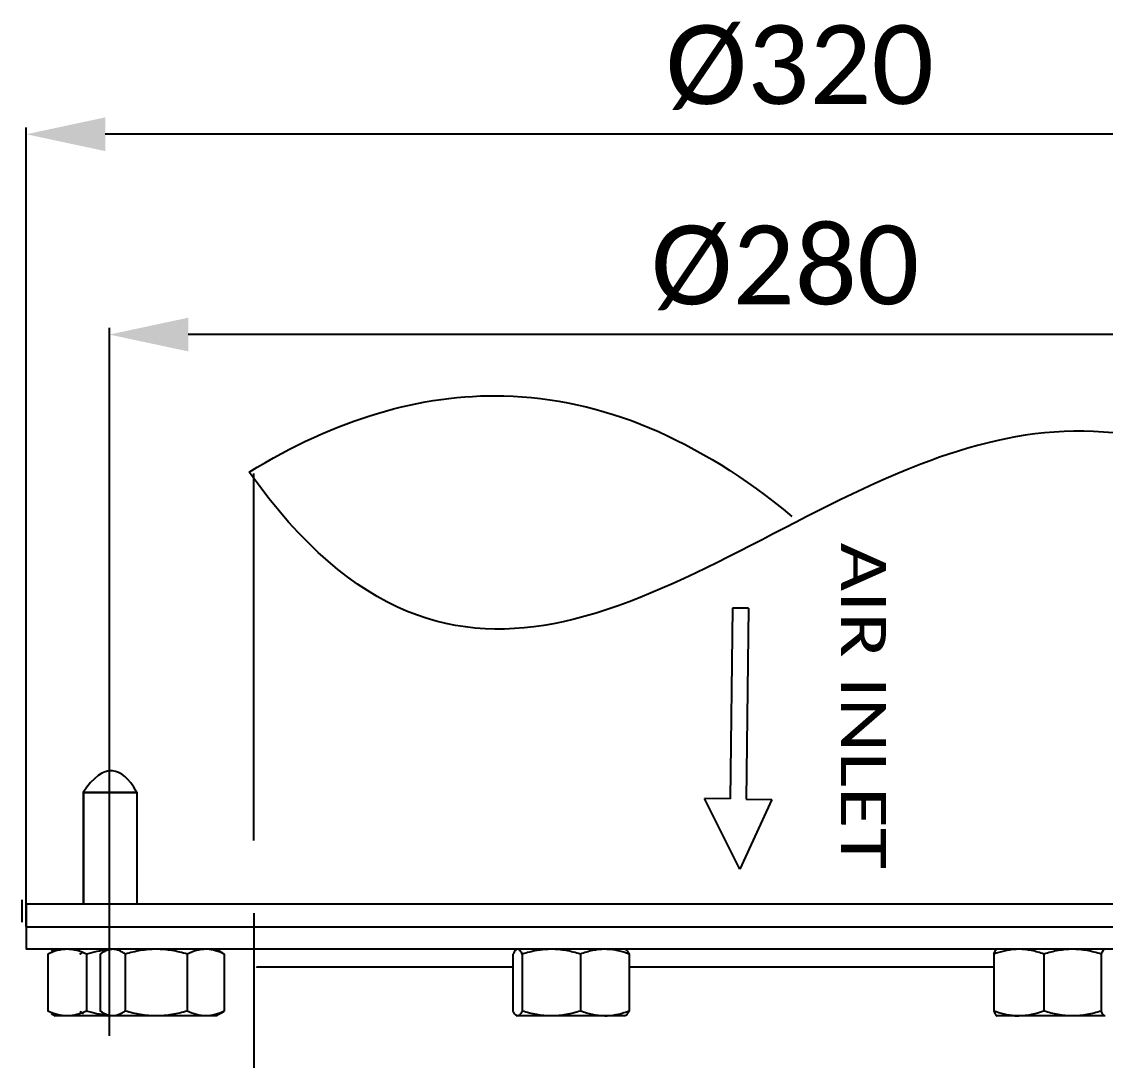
# Model space of a CAD drawing. Header units: millimetres. Extents: x 971 to 5173, y 8 to 3808.
# Drawn here: x 3439.1 to 3679.7, y 2708.4 to 2939.1 of the extents above; entities that cross this region are included whole.
import ezdxf
from ezdxf.enums import TextEntityAlignment as Align

# ---------------------------------------------------------------- set-up
doc = ezdxf.new("R2010")
doc.units = ezdxf.units.MM
doc.header["$LTSCALE"] = 115.5
doc.header["$PDMODE"] = 3
doc.header["$PDSIZE"] = 8
doc.layers.get('0').update_dxf_attribs({"linetype": 'CONTINUOUS'})
doc.layers.get('Defpoints').update_dxf_attribs({"linetype": 'CONTINUOUS'})
doc.layers.add('00_BUW_DATUM', color=7, linetype='CONTINUOUS')
doc.styles.get("Standard").update_dxf_attribs({"font": 'calibri.ttf'})
doc.dimstyles.new('DIMSTYLE_4', dxfattribs={"dimtxt": 17.5, "dimasz": 17.5, "dimexe": 1.5, "dimexo": 1, "dimgap": 0.875, "dimtad": 1, "dimdec": 0, "dimdsep": 46, "dimtxsty": 'Standard', "dimblk": '_FILLED', "dimblk1": '_FILLED', "dimblk2": '_FILLED', "dimcen": 0.09, "dimazin": 2, "dimtp": 0.01, "dimtm": 0.01, "dimtfac": 1, "dimtdec": 0, "dimtofl": 0, "dimtmove": 0, "dimatfit": 3, "dimldrblk": '_FILLED', "dimfxl": 1, "dimtolj": 1, "dimarcsym": 0})
doc.dimstyles.new('DIMSTYLE_5', dxfattribs={"dimtxt": 17.5, "dimasz": 17.5, "dimexe": 1.5, "dimexo": 1, "dimgap": 0.875, "dimtad": 1, "dimdsep": 46, "dimtxsty": 'Standard', "dimblk": '_FILLED', "dimblk1": '_FILLED', "dimblk2": '_FILLED', "dimcen": 0.09, "dimazin": 2, "dimtp": 0.01, "dimtm": 0.01, "dimtfac": 1, "dimtofl": 0, "dimtmove": 0, "dimatfit": 3, "dimldrblk": '_FILLED', "dimfxl": 1, "dimtolj": 1, "dimarcsym": 0})

# ---------------------------------------------------------------- blocks, each defined once
blk = doc.blocks.new('_FILLED')
at = {"color": 0, "linetype": 'ByBlock'}
blk.add_solid([(0, 0), (-1, 0.214), (-1, -0.214)], dxfattribs=at)
blk = doc.blocks.new('*D127')
at = {"color": 0, "linetype": 'Continuous', "lineweight": -2}
for p, q in [((3765.16, 2738.05), (3916.9, 2738.05)), ((3915.4, 2720.55), (3915.4, 2216.85)), ((3604.39, 2199.35), (3916.9, 2199.35))]:
    blk.add_line(p, q, dxfattribs=at)
at = {"layer": 'Defpoints', "color": 0}
for p in [(3764.16, 2738.05), (3603.39, 2199.35), (3915.4, 2199.35)]:
    blk.add_point(p, dxfattribs=at)
at = {"color": 0, "linetype": 'ByBlock', "lineweight": -2, "xscale": 17.5, "yscale": 17.5, "zscale": 17.5}
for p, rotation in [((3915.4, 2738.05), 90), ((3915.4, 2199.35), 270)]:
    blk.add_blockref('_FILLED', p, dxfattribs=dict(at, rotation=rotation))
at = {"color": 0, "insert": (3891.19, 2468.7), "char_height": 17.5, "attachment_point": 2, "rotation": 90, "line_spacing_factor": 0.9}
blk.add_mtext('\\A1;{\\A1;539}', dxfattribs=at)
blk = doc.blocks.new('*D129')
at = {"color": 0, "linetype": 'Continuous', "lineweight": -2}
for p, q in [((3440.16, 2743.05), (3440.16, 2915.57)), ((3760.16, 2743.05), (3760.16, 2915.57)), ((3742.66, 2914.07), (3457.66, 2914.07))]:
    blk.add_line(p, q, dxfattribs=at)
at = {"layer": 'Defpoints', "color": 0}
for p in [(3440.16, 2914.07), (3440.16, 2742.05), (3760.16, 2742.05)]:
    blk.add_point(p, dxfattribs=at)
at = {"color": 0, "linetype": 'ByBlock', "lineweight": -2, "xscale": 17.5, "yscale": 17.5, "zscale": 17.5, "rotation": 180}
blk.add_blockref('_FILLED', (3440.16, 2914.07), dxfattribs=at)
at = {"color": 0, "linetype": 'ByBlock', "lineweight": -2, "xscale": 17.5, "yscale": 17.5, "zscale": 17.5}
blk.add_blockref('_FILLED', (3760.16, 2914.07), dxfattribs=at)
at = {"color": 0, "insert": (3611.82, 2938.28), "char_height": 17.5, "attachment_point": 2, "line_spacing_factor": 0.9}
blk.add_mtext('\\A1;%%c320', dxfattribs=at)
blk = doc.blocks.new('*D130')
at = {"color": 0, "linetype": 'Continuous', "lineweight": -2}
for p, q in [((3490.66, 2741.05), (3490.66, 2677.06)), ((3709.66, 2741.05), (3709.66, 2677.06)), ((3692.16, 2678.56), (3508.16, 2678.56))]:
    blk.add_line(p, q, dxfattribs=at)
at = {"layer": 'Defpoints', "color": 0}
for p in [(3490.66, 2742.05), (3709.66, 2742.05), (3490.66, 2678.56)]:
    blk.add_point(p, dxfattribs=at)
at = {"color": 0, "linetype": 'ByBlock', "lineweight": -2, "xscale": 17.5, "yscale": 17.5, "zscale": 17.5, "rotation": 180}
blk.add_blockref('_FILLED', (3490.66, 2678.56), dxfattribs=at)
at = {"color": 0, "linetype": 'ByBlock', "lineweight": -2, "xscale": 17.5, "yscale": 17.5, "zscale": 17.5}
blk.add_blockref('_FILLED', (3709.66, 2678.56), dxfattribs=at)
at = {"color": 0, "insert": (3611.82, 2702.77), "char_height": 17.5, "attachment_point": 2, "line_spacing_factor": 0.9}
blk.add_mtext('\\A1;%%c220', dxfattribs=at)
blk = doc.blocks.new('*D131')
at = {"color": 0, "linetype": 'Continuous', "lineweight": -2}
for p, q in [((3458.6, 2713.86), (3458.6, 2871.08)), ((3721.1, 2869.58), (3476.1, 2869.58)), ((3738.6, 2713.2), (3738.6, 2871.08))]:
    blk.add_line(p, q, dxfattribs=at)
at = {"layer": 'Defpoints', "color": 0}
for p in [(3458.6, 2869.58), (3458.6, 2712.86), (3738.6, 2712.2)]:
    blk.add_point(p, dxfattribs=at)
at = {"color": 0, "linetype": 'ByBlock', "lineweight": -2, "xscale": 17.5, "yscale": 17.5, "zscale": 17.5, "rotation": 180}
blk.add_blockref('_FILLED', (3458.6, 2869.58), dxfattribs=at)
at = {"color": 0, "linetype": 'ByBlock', "lineweight": -2, "xscale": 17.5, "yscale": 17.5, "zscale": 17.5}
blk.add_blockref('_FILLED', (3738.6, 2869.58), dxfattribs=at)
at = {"color": 0, "insert": (3608.58, 2893.79), "char_height": 17.5, "attachment_point": 2, "line_spacing_factor": 0.9}
blk.add_mtext('\\A1;%%c280', dxfattribs=at)
blk = doc.blocks.new('ARROW_4_BL0', base_point=(1092.37, 1052.28))
at = {"color": 7, "linetype": 'Continuous'}
for p, q in [((1105.84, 1054.03), (1105.91, 1059.78)), ((1105.91, 1059.78), (1121.36, 1052.64)), ((1063.43, 1054.54), (1063.39, 1051.03)), ((1063.43, 1054.54), (1105.84, 1054.03)), ((1121.36, 1052.64), (1105.73, 1044.78)), ((1063.39, 1051.03), (1105.8, 1050.52)), ((1105.8, 1050.52), (1105.73, 1044.78))]:
    blk.add_line(p, q, dxfattribs=at)

msp = doc.modelspace()

# ---------------------------------------------------------------- linework, layer by layer
at = {"color": 0, "linetype": 'Continuous'}
for p, q in [((3490.65642, 2757.22176), (3490.65642, 2838.7106)), ((3440.15642, 2738.05049), (3440.15642, 2760.89509)), ((3439.12715, 2744.05196), (3439.12715, 2739.05196)), ((3760.13734, 2743.06833), (3440.13734, 2743.06833)), ((3462.07786, 2743.05049), (3440.15642, 2743.05049)), ((3440.15642, 2743.05049), (3440.15642, 2738.05049)), ((3485.26504, 2743.08226), (3471.84345, 2743.08226)), ((3440.15642, 2738.05049), (3760.15642, 2738.05049)), ((3440.15642, 2738.05049), (3440.15642, 2733.05049)), ((3760.15642, 2733.05049), (3440.15642, 2733.05049)), ((3491.31565, 2729.05049), (3491.23218, 2729.13446)), ((3491.23218, 2729.12353), (3491.30478, 2729.05049)), ((3548.17302, 2729.05049), (3491.31565, 2729.05049)), ((3654.88407, 2729.05049), (3573.97632, 2729.05049)), ((3490.65642, 2718.94141), (3490.65642, 2647.05049))]:
    msp.add_line(p, q, dxfattribs=at)
at = {"color": 0, "linetype": 'Continuous', "const_width": 0.5}
for points in [[(3464.80027, 2767.86448), (3452.77201, 2767.86877)], [(3452.83982, 2742.94627), (3452.83982, 2767.97144)], [(3464.71931, 2768.08226), (3464.71931, 2743.08226)]]:
    msp.add_lwpolyline(points, dxfattribs=at)
at = {"color": 0, "linetype": 'Continuous'}
for points, knots in [([(3489.62715, 2839.05196), (3508.79533, 2850.78304), (3549.76972, 2863.04758), (3589.21883, 2846.52223), (3610.07906, 2829.20029)], [0, 0, 0, 0, 0.459934373, 1, 1, 1, 1]), ([(3708.62715, 2839.05196), (3683.8547, 2852.43692), (3632.23651, 2845.38627), (3562.23915, 2794.7621), (3512.99931, 2806.08275), (3489.62715, 2839.05196)], [0, 0, 0, 0, 0.298979169, 0.669756382, 1, 1, 1, 1]), ([(3464.64674, 2768.05627), (3462.91172, 2770.97742), (3459.08102, 2774.28887), (3455.01125, 2771.27607), (3452.77201, 2767.86877)], [0, 0, 0, 0, 0.466506231, 1, 1, 1, 1])]:
    msp.add_open_spline(points, degree=3, knots=knots, dxfattribs=at)
at = {"layer": '00_BUW_DATUM', "color": 0, "linetype": 'Continuous'}
for p, q in [((3446.59785, 2733.05049), (3445.70982, 2732.53778)), ((3458.33782, 2733.05049), (3457.24193, 2732.41778)), ((3482.33782, 2733.05049), (3483.4337, 2732.41778)), ((3549.07467, 2733.05049), (3548.93801, 2732.97159)), ((3573.07467, 2733.05049), (3573.21134, 2732.97159)), ((3444.89747, 2731.97869), (3444.89747, 2719.32229)), ((3453.5434, 2731.97869), (3453.5434, 2719.32229)), ((3456.56759, 2731.97869), (3456.56759, 2719.32229)), ((3462.1164, 2731.97869), (3462.1164, 2719.32229)), ((3475.88662, 2731.97869), (3475.88662, 2719.32229)), ((3484.10804, 2731.97869), (3484.10804, 2719.32229)), ((3548.17302, 2731.97869), (3548.17302, 2719.32229)), ((3550.24657, 2731.97869), (3550.24657, 2719.32229)), ((3563.14822, 2731.97869), (3563.14822, 2719.32229)), ((3573.97632, 2731.97869), (3573.97632, 2719.32229)), ((3654.88407, 2731.97869), (3654.88407, 2719.32229)), ((3666.03792, 2731.97869), (3666.03792, 2719.32229)), ((3678.7348, 2731.97869), (3678.7348, 2719.32229)), ((3445.70982, 2718.7632), (3446.59785, 2718.25049)), ((3482.33782, 2718.25049), (3446.59785, 2718.25049)), ((3457.24193, 2718.8832), (3458.33782, 2718.25049)), ((3483.4337, 2718.8832), (3482.33782, 2718.25049)), ((3548.93801, 2718.32939), (3549.07467, 2718.25049)), ((3573.07467, 2718.25049), (3549.07467, 2718.25049)), ((3573.21134, 2718.32939), (3573.07467, 2718.25049)), ((3655.50585, 2718.29385), (3655.58095, 2718.25049)), ((3679.58095, 2718.25049), (3655.58095, 2718.25049)), ((3679.65606, 2718.29386), (3679.50632, 2718.25049))]:
    msp.add_line(p, q, dxfattribs=at)
for centre, radius, start, end in [((3487.12131, 2725.73922), 7.31128, 88.2925155, 89.9987299), ((3568.56163, 2720.32954), 12.72095, 87.6913849, 89.9971108), ((3660.46286, 2719.48672), 13.56377, 90.007872, 93.7231081), ((3568.56163, 2730.97144), 12.72095, 270.0028892, 272.3086151), ((3660.46286, 2731.81426), 13.56377, 266.2768919, 269.992128)]:
    msp.add_arc(centre, radius, start, end, dxfattribs=at)
for points, knots in [([(3449.22044, 2733.05049), (3448.85426, 2733.05049), (3448.11717, 2732.99985), (3446.64833, 2732.70446), (3445.5863, 2732.29738), (3444.89747, 2731.97869)], [0, 0, 0, 0, 0.24492069, 0.492359645, 1, 1, 1, 1]), ([(3453.5434, 2731.97869), (3452.85458, 2732.29738), (3451.79254, 2732.70446), (3450.3237, 2732.99985), (3449.58662, 2733.05049), (3449.22044, 2733.05049)], [0, 0, 0, 0, 0.507640369, 0.755079322, 1, 1, 1, 1]), ([(3452.02161, 2731.97869), (3452.08805, 2732.03128), (3452.34883, 2732.2316), (3452.62253, 2732.41571), (3452.83396, 2732.53778)], [0, 0, 0, 0, 0.257646455, 1, 1, 1, 1]), ([(3457.24193, 2732.41778), (3457.18496, 2732.38489), (3456.95459, 2732.2473), (3456.73187, 2732.09712), (3456.56759, 2731.97869)], [0, 0, 0, 0, 0.245185918, 1, 1, 1, 1]), ([(3459.342, 2733.05049), (3458.98528, 2733.05049), (3458.24465, 2732.92585), (3457.57178, 2732.60822), (3457.24193, 2732.41778)], [0, 0, 0, 0, 0.483620891, 1, 1, 1, 1]), ([(3462.1164, 2731.97869), (3461.89662, 2732.13713), (3461.45538, 2732.42809), (3460.76388, 2732.77503), (3460.05856, 2732.99835), (3459.57776, 2733.05049), (3459.342, 2733.05049)], [0, 0, 0, 0, 0.269047325, 0.523868355, 0.765878026, 1, 1, 1, 1]), ([(3469.00151, 2733.05049), (3467.83759, 2733.05049), (3465.50564, 2732.84582), (3463.23489, 2732.30359), (3462.1164, 2731.97869)], [0, 0, 0, 0, 0.499828448, 1, 1, 1, 1]), ([(3475.88662, 2731.97869), (3474.76814, 2732.30359), (3472.49739, 2732.84582), (3470.16543, 2733.05049), (3469.00151, 2733.05049)], [0, 0, 0, 0, 0.500171567, 1, 1, 1, 1]), ([(3479.99733, 2733.05049), (3479.64905, 2733.05049), (3478.94728, 2732.99974), (3477.548, 2732.70355), (3476.53965, 2732.29641), (3475.88662, 2731.97869)], [0, 0, 0, 0, 0.244071545, 0.491083607, 1, 1, 1, 1]), ([(3484.10804, 2731.97869), (3483.48827, 2732.28023), (3482.22941, 2732.79553), (3480.87888, 2733.02747), (3480.21502, 2733.04724)], [0, 0, 0, 0, 0.509264232, 1, 1, 1, 1]), ([(3483.4337, 2732.41778), (3483.49067, 2732.38489), (3483.72104, 2732.2473), (3483.94376, 2732.09712), (3484.10804, 2731.97869)], [0, 0, 0, 0, 0.245185918, 1, 1, 1, 1]), ([(3548.93801, 2732.97158), (3548.86724, 2732.93071), (3548.72646, 2732.81596), (3548.45441, 2732.49194), (3548.28469, 2732.1941), (3548.17302, 2731.97869)], [0, 0, 0, 0, 0.193645695, 0.425132773, 1, 1, 1, 1]), ([(3550.24657, 2731.97869), (3550.16816, 2732.12994), (3550.01516, 2732.40318), (3549.76369, 2732.74779), (3549.50465, 2732.98407), (3549.30081, 2733.05049), (3549.2098, 2733.05049)], [0, 0, 0, 0, 0.329924785, 0.605356064, 0.823743386, 1, 1, 1, 1]), ([(3556.69739, 2733.05049), (3555.60637, 2733.05049), (3553.4168, 2732.845), (3551.29251, 2732.30298), (3550.24657, 2731.97869)], [0, 0, 0, 0, 0.499077243, 1, 1, 1, 1]), ([(3563.14822, 2731.97869), (3562.10228, 2732.30298), (3559.97799, 2732.845), (3557.78842, 2733.05049), (3556.69739, 2733.05049)], [0, 0, 0, 0, 0.500922771, 1, 1, 1, 1]), ([(3568.56227, 2733.05049), (3567.6451, 2733.05049), (3565.79404, 2732.84222), (3564.02055, 2732.30094), (3563.14822, 2731.97869)], [0, 0, 0, 0, 0.496541391, 1, 1, 1, 1]), ([(3573.97632, 2731.97869), (3573.18449, 2732.2712), (3571.57807, 2732.77048), (3569.90644, 2733.00665), (3569.07405, 2733.04017)], [0, 0, 0, 0, 0.503300405, 1, 1, 1, 1]), ([(3573.21134, 2732.97158), (3573.28211, 2732.93071), (3573.42289, 2732.81596), (3573.69494, 2732.49194), (3573.86466, 2732.1941), (3573.97632, 2731.97869)], [0, 0, 0, 0, 0.193645695, 0.425132773, 1, 1, 1, 1]), ([(3659.5821, 2733.02186), (3658.78409, 2732.97003), (3657.18678, 2732.72218), (3655.64504, 2732.25159), (3654.88407, 2731.97869)], [0, 0, 0, 0, 0.49728727, 1, 1, 1, 1]), ([(3654.88407, 2731.97869), (3654.97215, 2732.20701), (3655.1033, 2732.51912), (3655.32678, 2732.85826), (3655.44546, 2732.97227), (3655.50585, 2733.00713)], [0, 0, 0, 0, 0.60332733, 0.828098328, 1, 1, 1, 1]), ([(3666.03792, 2731.97869), (3665.13827, 2732.30133), (3663.30954, 2732.84276), (3661.40546, 2733.05049), (3660.461, 2733.05049)], [0, 0, 0, 0, 0.502970197, 1, 1, 1, 1]), ([(3672.38636, 2733.05049), (3671.31252, 2733.05049), (3669.15647, 2732.84479), (3667.06675, 2732.30281), (3666.03792, 2731.97869)], [0, 0, 0, 0, 0.498878316, 1, 1, 1, 1]), ([(3678.7348, 2731.97869), (3677.70598, 2732.30281), (3675.61625, 2732.84479), (3673.46021, 2733.05049), (3672.38636, 2733.05049)], [0, 0, 0, 0, 0.501121698, 1, 1, 1, 1]), ([(3679.50632, 2733.05049), (3679.34455, 2733.05049), (3679.10981, 2732.78478), (3678.90766, 2732.40115), (3678.79262, 2732.12858), (3678.7348, 2731.97869)], [0, 0, 0, 0, 0.357493813, 0.644978196, 1, 1, 1, 1]), ([(3449.22044, 2718.25049), (3448.85426, 2718.25049), (3448.11717, 2718.30113), (3446.64833, 2718.59652), (3445.5863, 2719.0036), (3444.89747, 2719.32229)], [0, 0, 0, 0, 0.24492069, 0.492359645, 1, 1, 1, 1]), ([(3453.5434, 2719.32229), (3452.85458, 2719.0036), (3451.79254, 2718.59652), (3450.3237, 2718.30113), (3449.58662, 2718.25049), (3449.22044, 2718.25049)], [0, 0, 0, 0, 0.507640369, 0.755079322, 1, 1, 1, 1]), ([(3452.02161, 2719.32229), (3452.08805, 2719.26971), (3452.34883, 2719.06938), (3452.62253, 2718.88527), (3452.83396, 2718.7632)], [0, 0, 0, 0, 0.257646455, 1, 1, 1, 1]), ([(3457.24193, 2718.8832), (3457.18496, 2718.91609), (3456.95459, 2719.05368), (3456.73187, 2719.20386), (3456.56759, 2719.32229)], [0, 0, 0, 0, 0.245185918, 1, 1, 1, 1]), ([(3459.342, 2718.25049), (3458.98528, 2718.25049), (3458.24465, 2718.37513), (3457.57178, 2718.69277), (3457.24193, 2718.8832)], [0, 0, 0, 0, 0.483620891, 1, 1, 1, 1]), ([(3462.1164, 2719.32229), (3461.89662, 2719.16385), (3461.45538, 2718.87289), (3460.76388, 2718.52596), (3460.05856, 2718.30263), (3459.57776, 2718.25049), (3459.342, 2718.25049)], [0, 0, 0, 0, 0.269047325, 0.523868355, 0.765878026, 1, 1, 1, 1]), ([(3469.00151, 2718.25049), (3467.83759, 2718.25049), (3465.50564, 2718.45517), (3463.23489, 2718.99739), (3462.1164, 2719.32229)], [0, 0, 0, 0, 0.499828448, 1, 1, 1, 1]), ([(3475.88662, 2719.32229), (3474.76814, 2718.99739), (3472.49739, 2718.45517), (3470.16543, 2718.25049), (3469.00151, 2718.25049)], [0, 0, 0, 0, 0.500171567, 1, 1, 1, 1]), ([(3479.99733, 2718.25049), (3479.64905, 2718.25049), (3478.94728, 2718.30124), (3477.548, 2718.59743), (3476.53965, 2719.00457), (3475.88662, 2719.32229)], [0, 0, 0, 0, 0.244071545, 0.491083607, 1, 1, 1, 1]), ([(3484.10804, 2719.32229), (3483.45501, 2719.00457), (3482.44667, 2718.59743), (3481.04738, 2718.30124), (3480.34562, 2718.25049), (3479.99733, 2718.25049)], [0, 0, 0, 0, 0.508916407, 0.755928468, 1, 1, 1, 1]), ([(3483.4337, 2718.8832), (3483.49067, 2718.91609), (3483.72104, 2719.05368), (3483.94376, 2719.20386), (3484.10804, 2719.32229)], [0, 0, 0, 0, 0.245185918, 1, 1, 1, 1]), ([(3548.93801, 2718.3294), (3548.86724, 2718.37027), (3548.72646, 2718.48502), (3548.45441, 2718.80905), (3548.28469, 2719.10688), (3548.17302, 2719.32229)], [0, 0, 0, 0, 0.193645695, 0.425132773, 1, 1, 1, 1]), ([(3549.2098, 2718.25049), (3549.18706, 2718.25049), (3549.09203, 2718.25744), (3549.00058, 2718.29327), (3548.93801, 2718.3294)], [0, 0, 0, 0, 0.23933553, 1, 1, 1, 1]), ([(3550.24657, 2719.32229), (3550.16816, 2719.17104), (3550.01516, 2718.8978), (3549.76369, 2718.55319), (3549.50465, 2718.31692), (3549.30081, 2718.25049), (3549.2098, 2718.25049)], [0, 0, 0, 0, 0.329924785, 0.605356064, 0.823743386, 1, 1, 1, 1]), ([(3556.69739, 2718.25049), (3555.60637, 2718.25049), (3553.4168, 2718.45598), (3551.29251, 2718.99801), (3550.24657, 2719.32229)], [0, 0, 0, 0, 0.499077243, 1, 1, 1, 1]), ([(3563.14822, 2719.32229), (3562.10228, 2718.99801), (3559.97799, 2718.45598), (3557.78842, 2718.25049), (3556.69739, 2718.25049)], [0, 0, 0, 0, 0.500922771, 1, 1, 1, 1]), ([(3568.56227, 2718.25049), (3567.6451, 2718.25049), (3565.79404, 2718.45876), (3564.02055, 2719.00004), (3563.14822, 2719.32229)], [0, 0, 0, 0, 0.496541391, 1, 1, 1, 1]), ([(3573.97632, 2719.32229), (3573.18449, 2719.02978), (3571.57807, 2718.53051), (3569.90644, 2718.29433), (3569.07405, 2718.26082)], [0, 0, 0, 0, 0.503300405, 1, 1, 1, 1]), ([(3573.21134, 2718.3294), (3573.28211, 2718.37027), (3573.42289, 2718.48502), (3573.69494, 2718.80905), (3573.86466, 2719.10688), (3573.97632, 2719.32229)], [0, 0, 0, 0, 0.193645695, 0.425132773, 1, 1, 1, 1]), ([(3654.88407, 2719.32229), (3654.97215, 2719.09397), (3655.1033, 2718.78186), (3655.32678, 2718.44272), (3655.44546, 2718.32871), (3655.50585, 2718.29385)], [0, 0, 0, 0, 0.60332733, 0.828098328, 1, 1, 1, 1]), ([(3659.5821, 2718.27912), (3658.78409, 2718.33095), (3657.18678, 2718.5788), (3655.64504, 2719.04939), (3654.88407, 2719.32229)], [0, 0, 0, 0, 0.49728727, 1, 1, 1, 1]), ([(3666.03792, 2719.32229), (3665.13827, 2718.99965), (3663.30954, 2718.45822), (3661.40546, 2718.25049), (3660.461, 2718.25049)], [0, 0, 0, 0, 0.502970197, 1, 1, 1, 1]), ([(3672.38636, 2718.25049), (3671.31252, 2718.25049), (3669.15647, 2718.4562), (3667.06675, 2718.99817), (3666.03792, 2719.32229)], [0, 0, 0, 0, 0.498878316, 1, 1, 1, 1]), ([(3678.7348, 2719.32229), (3677.70598, 2718.99817), (3675.61625, 2718.4562), (3673.46021, 2718.25049), (3672.38636, 2718.25049)], [0, 0, 0, 0, 0.501121698, 1, 1, 1, 1]), ([(3679.50632, 2718.25049), (3679.34455, 2718.25049), (3679.10981, 2718.5162), (3678.90766, 2718.89983), (3678.79262, 2719.1724), (3678.7348, 2719.32229)], [0, 0, 0, 0, 0.357493813, 0.644978196, 1, 1, 1, 1])]:
    msp.add_open_spline(points, degree=3, knots=knots, dxfattribs=at)
for points in [[(3458.09949, 2732.92217), (3456.55801, 2732.75132), (3455.03216, 2732.41336), (3453.5434, 2731.97869)], [(3458.09949, 2718.37882), (3456.55801, 2718.54966), (3455.03216, 2718.88763), (3453.5434, 2719.32229)]]:
    msp.add_open_spline(points, degree=3, dxfattribs=at)

# ---------------------------------------------------------------- block references
at = {"color": 0, "linetype": 'Continuous', "rotation": 270}
msp.add_blockref('ARROW_4_BL0', (3598.16124, 2779.86803), dxfattribs=at)

# ---------------------------------------------------------------- texts
at = {"color": 0, "linetype": 'Continuous', "width": 1.181322}
msp.add_text('AIR INLET', height=10, rotation=270, dxfattribs=at).set_placement((3620.96351, 2823.36133), (3620.96351, 2750.90997), align=Align.FIT)

# ---------------------------------------------------------------- dimensions: what is measured, and where the dimension line sits
at = {"color": 0, "linetype": 'Continuous'}
dim = msp.add_linear_dim(base=(3440.15642, 2914.06864), p1=(3760.15642, 2742.05049), p2=(3440.15642, 2742.05049), angle=180, text='%%c<>', dimstyle='DIMSTYLE_5', dxfattribs=at)
dim.commit()
dim.dimension.update_dxf_attribs({"geometry": '*D129', "text_midpoint": (3611.82309, 2914.06864), "dimtype": 160})
for base, p1, p2, angle, text, dimstyle, picture, middle in [((3458.59785, 2869.58424), (3738.59651, 2712.20145), (3458.59785, 2712.85683), 180, '%%c280', 'DIMSTYLE_5', '*D131', (3608.58025, 2869.58424)), ((3490.65642, 2678.56301), (3709.65642, 2742.05049), (3490.65642, 2742.05049), 180, '%%c220', 'DIMSTYLE_5', '*D130', (3611.82309, 2678.56301)), ((3915.40291, 2199.35049), (3764.15642, 2738.05049), (3603.38813, 2199.35049), 270, '{\\A1;<>}', 'DIMSTYLE_4', '*D127', (3915.40291, 2468.70049))]:
    dim = msp.add_linear_dim(base=base, p1=p1, p2=p2, angle=angle, text=text, dimstyle=dimstyle, override={"dimtxsty": 'Standard'}, dxfattribs=at)
    dim.commit()
    dim.dimension.update_dxf_attribs({"geometry": picture, "text_midpoint": middle, "dimtype": 160})

doc.saveas('drawing.dxf')
